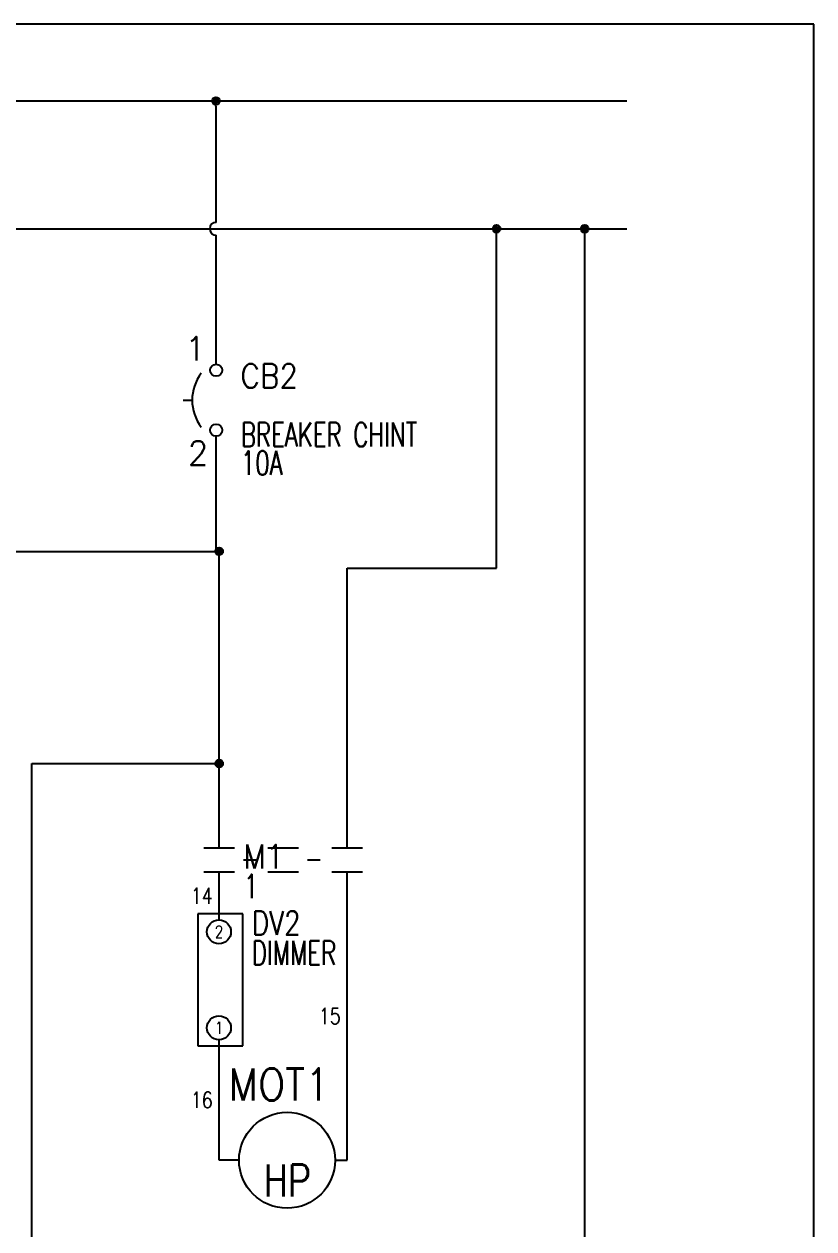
# Model space of a CAD drawing. Header units: millimetres. Extents: x 123.5 to 144.3, y 105.4 to 121.6.
# Drawn here: x 138.09 to 144.26, y 112.17 to 121.59 of the extents above; entities that cross this region are included whole.
import ezdxf
from ezdxf.enums import TextEntityAlignment as Align

# ---------------------------------------------------------------- set-up
doc = ezdxf.new("R2010")
doc.units = ezdxf.units.MM
doc.linetypes.add('HIDDEN2', pattern=[0.1875, 0.125, -0.0625])
for name, color, linetype in [('BLK_12AWG', 7, 'Continuous'), ('DESC', 250, 'Continuous'), ('LINK', 9, 'Continuous'), ('MISC', 7, 'Continuous'), ('SYMS', 7, 'Continuous'), ('TAGS', 250, 'Continuous'), ('TERMS', 250, 'Continuous'), ('WIRES', 7, 'Continuous'), ('XREFCHILD', 134, 'Continuous')]:
    doc.layers.add(name, color=color, linetype=linetype)
doc.layers.add('WIRENO', color=7, linetype='Continuous', true_color=0x000000)
doc.styles.add('WD', font='romans.shx')

# ---------------------------------------------------------------- blocks, each defined once
blk = doc.blocks.new('VCB1')
at = {"linetype": 'HIDDEN2'}
blk.add_line((-0.1712, 0), (-0.125, 0), dxfattribs=at)
for centre in [(0, 0.1562), (0, -0.1562)]:
    blk.add_circle(centre, 0.0312)
blk.add_arc((0.1094, 0), 0.2344, 143.1301, 216.8699)
at = {"style": 'WD'}
for tag, p, width in [('INST', (0.2188, 0.3883), 0.7), ('LOC', (0.2188, 0.2188), 0.7), ('TAG1', (0.1269, 0.0644), 0.9), ('XREF', (0.1287, -0.09), 0.7), ('DESC1', (0.1287, -0.242), 0.7), ('DESC2', (0.1287, -0.3893), 0.7)]:
    blk.add_attdef(tag, p, '', height=0.125, dxfattribs=dict(at, width=width))
at = {"linetype": 'Continuous', "style": 'WD'}
for tag, height, flags, p in [('TERM01', 0.125, 8, (-0.055, 0.2066)), ('MFG', 0.01, 9, (-0.1421, -0.0881)), ('CAT', 0.01, 9, (-0.1421, -0.0731))]:
    blk.add_attdef(tag, text='', height=height, dxfattribs=dict(at, flags=flags)).set_placement(p, align=Align.RIGHT)
at = {"color": 7, "style": 'WD', "flags": 1}
for tag, p in [('X2TERM01', (0, 0.1875)), ('X8TERM02', (0, -0.1875))]:
    blk.add_attdef(tag, p, '', height=0.0125, dxfattribs=at)
at = {"style": 'WD', "width": 0.7}
blk.add_attdef('RATING1', text='', height=0.125, dxfattribs=at).set_placement((-0.1875, 0.0625), align=Align.RIGHT)
at = {"color": 7, "style": 'WD'}
for tag, p in [('X4LINK', (-0.25, 0)), ('X1LINK', (0, 0))]:
    blk.add_attdef(tag, p, '', height=0.01, dxfattribs=at)
at = {"style": 'WD', "flags": 9}
for tag, p in [('FAMILY', (-0.1421, -0.0365)), ('CONTACT', (-0.1288, -0.1291))]:
    blk.add_attdef(tag, text='', height=0.01, dxfattribs=at).set_placement(p, align=Align.RIGHT)
at = {"linetype": 'Continuous', "style": 'WD', "flags": 9}
blk.add_attdef('ASSYCODE', text='', height=0.01, dxfattribs=at).set_placement((-0.1533, -0.1061), align=Align.CENTER)
at = {"linetype": 'Continuous', "style": 'WD', "flags": 8}
blk.add_attdef('TERM02', text='', height=0.125, dxfattribs=at).set_placement((-0.0407, -0.2134), align=Align.TOP_RIGHT)
blk = doc.blocks.new('WDDOT')
for radius in [0.03, 0.0187, 0.00929]:
    blk.add_circle((0, 0), radius)
blk = doc.blocks.new('HMO12')
blk.add_circle((0, 0), 0.1875)
at = {"style": 'WD'}
for tag, width, p in [('INST', 0.7, (-0.0257, 0.5595)), ('LOC', 0.7, (-0.0257, 0.3899)), ('TAG1', 0.9, (-0.0312, 0.2336)), ('RATING1', 0.8, (0, 0))]:
    blk.add_attdef(tag, text='', height=0.125, dxfattribs=dict(at, width=width)).set_placement(p, align=Align.CENTER)
at = {"style": 'WD', "flags": 9}
blk.add_attdef('FAMILY', text='', height=0.01, dxfattribs=at).set_placement((-0.0053, 0.1698), align=Align.CENTER)
at = {"linetype": 'Continuous', "style": 'WD', "flags": 1}
for tag, p in [('MFG', (0, 0.1404)), ('CAT', (0, 0.1593))]:
    blk.add_attdef(tag, text='', height=0.01, dxfattribs=at).set_placement(p, align=Align.MIDDLE)
at = {"style": 'WD'}
for tag, p, width in [('DESC1', (1.126, 0.0461), 0.9), ('DESC2', (1.126, -0.1101), 0.9), ('DESC3', (1.126, -0.2664), 0.9), ('RATING3', (1.125, -0.4226), 0.8), ('RATING4', (1.125, -0.5789), 0.8), ('WDTAGALT', (1.125, -0.75), 0.7)]:
    blk.add_attdef(tag, p, '', height=0.125, dxfattribs=dict(at, width=width))
at = {"linetype": 'Continuous', "style": 'WD', "flags": 9}
blk.add_attdef('ASSYCODE', text='', height=0.01, dxfattribs=at).set_placement((0, 0.125), align=Align.CENTER)
at = {"style": 'WD', "flags": 1}
for tag, p in [('X4TERM01', (-0.1875, 0)), ('X1TERM02', (0.1875, 0)), ('X0TERM03', (0.1326, -0.1326))]:
    blk.add_attdef(tag, p, '', height=0.0125, dxfattribs=at)
at = {"linetype": 'Continuous', "style": 'WD'}
blk.add_attdef('TERM01', text='', height=0.125, dxfattribs=at).set_placement((-0.2312, -0.0349), align=Align.TOP_RIGHT)
at = {"style": 'WD', "width": 0.8}
blk.add_attdef('RATING2', text='', height=0.125, dxfattribs=at).set_placement((0.0012, -0.0165), align=Align.TOP_CENTER)
at = {"linetype": 'Continuous', "style": 'WD'}
for tag, p in [('TERM02', (0.2312, -0.0349)), ('TERM03', (0.0625, -0.2188))]:
    blk.add_attdef(tag, text='', height=0.125, dxfattribs=at).set_placement(p, align=Align.TOP_LEFT)
blk = doc.blocks.new('VMS21')
at = {"linetype": 'Continuous'}
for p, q in [((-0.08, 0.0625), (0.08, 0.0625)), ((-0.08, -0.0625), (0.08, -0.0625))]:
    blk.add_line(p, q, dxfattribs=at)
at = {"style": 'WD'}
for tag, p, width in [('INST', (0.125, 0.2808), 0.7), ('LOC', (0.125, 0.1113), 0.7), ('TAG2', (0.1269, -0.045), 0.9), ('XREF', (0.1287, -0.1994), 0.7), ('DESC1', (0.1287, -0.3514), 0.7), ('DESC2', (0.1287, -0.5076), 0.7), ('DESC3', (0.1287, -0.6639), 0.7)]:
    blk.add_attdef(tag, p, '', height=0.125, dxfattribs=dict(at, width=width))
at = {"linetype": 'Continuous', "style": 'WD', "width": 0.9, "flags": 8}
blk.add_attdef('TERM01', text='', height=0.125, dxfattribs=at).set_placement((-0.0312, 0.125), align=Align.RIGHT)
at = {"color": 7, "style": 'WD', "flags": 1}
for tag, p in [('X2TERM01', (0, 0.0625)), ('X8TERM02', (0, -0.0625))]:
    blk.add_attdef(tag, p, '', height=0.0125, dxfattribs=at)
at = {"style": 'WD'}
for tag, p, flags in [('FAMILY', (-0.1808, 0.0031), 9), ('CONTACT', (-0.1808, -0.0135), 1)]:
    blk.add_attdef(tag, p, '', height=0.01, dxfattribs=dict(at, flags=flags))
at = {"color": 7, "style": 'WD'}
for tag, p in [('X4LINK', (-0.1406, 0)), ('X1LINK', (0.125, 0))]:
    blk.add_attdef(tag, p, '', height=0.01, dxfattribs=at)
at = {"linetype": 'Continuous', "style": 'WD', "width": 0.9, "flags": 8}
blk.add_attdef('TERM02', text='', height=0.125, dxfattribs=at).set_placement((-0.0312, -0.125), align=Align.TOP_RIGHT)
blk = doc.blocks.new('WD_WNV')
at = {"style": 'WD', "flags": 1}
for tag, p in [('W01USER', (-0.0625, 0.0938)), ('W02USER', (-0.0625, 0.0859)), ('W03USER', (-0.0625, 0.0781)), ('W04USER', (-0.0625, 0.0703)), ('W05USER', (-0.0625, 0.0625)), ('W06USER', (-0.0625, 0.0547)), ('W07USER', (-0.0625, 0.0469)), ('W08USER', (-0.0625, 0.0391)), ('W09USER', (-0.0625, 0.0312)), ('W10USER', (-0.0625, 0.0234))]:
    blk.add_attdef(tag, text='', height=0.005, dxfattribs=at).set_placement(p, align=Align.CENTER)
at = {"linetype": 'Continuous', "style": 'WD', "width": 0.8}
blk.add_attdef('WIRENO', text='', height=0.125, dxfattribs=at).set_placement((-0.05, 0), align=Align.MIDDLE_RIGHT)
blk = doc.blocks.new('VDV1T6')
for p, q in [((-0.1094, 0.3438), (-0.1094, -0.3438)), ((0.125, 0.3438), (-0.1094, 0.3438)), ((0.125, -0.3438), (0.125, 0.3438)), ((-0.1094, -0.3438), (0.125, -0.3438))]:
    blk.add_line(p, q)
for centre in [(0, 0.25), (0, -0.25)]:
    blk.add_circle(centre, 0.0625)
at = {"style": 'WD'}
for tag, p, width in [('INST', (0.1774, 0.5595), 0.7), ('LOC', (0.1774, 0.3899), 0.7), ('TAG1', (0.1719, 0.2336), 0.8), ('DESC1', (0.1719, 0.0774), 0.7), ('DESC2', (0.1719, -0.0789), 0.7), ('RATING1', (0.1875, -0.2351), 0.7), ('RATING2', (0.1875, -0.3914), 0.7), ('XREF', (0.1719, -0.5476), 0.7)]:
    blk.add_attdef(tag, p, '', height=0.125, dxfattribs=dict(at, width=width))
at = {"style": 'WD', "flags": 1}
for tag, p in [('X2TERM02', (0, 0.3125)), ('X4TERM02', (-0.0625, 0.25)), ('X1TERM02', (0.0625, 0.25)), ('X4TERM01', (-0.0625, -0.25)), ('X1TERM01', (0.0625, -0.25)), ('X8TERM01', (0, -0.3125))]:
    blk.add_attdef(tag, p, '', height=0.0125, dxfattribs=at)
at = {"linetype": 'Continuous', "style": 'WD', "width": 0.8, "flags": 8}
for tag, p in [('TERM02', (0, 0.25)), ('TERM01', (0, -0.25))]:
    blk.add_attdef(tag, text='', height=0.0625, dxfattribs=at).set_placement(p, align=Align.MIDDLE)
at = {"style": 'WD', "flags": 9}
blk.add_attdef('FAMILY', text='', height=0.01, dxfattribs=at).set_placement((0.1978, -0.0646), align=Align.CENTER)
at = {"linetype": 'Continuous', "style": 'WD', "flags": 9}
blk.add_attdef('ASSYCODE', text='', height=0.01, dxfattribs=at).set_placement((0.2031, -0.1094), align=Align.CENTER)
at = {"linetype": 'Continuous', "style": 'WD', "flags": 1}
for tag, p in [('MFG', (0.2031, -0.0939)), ('CAT', (0.2031, -0.0751))]:
    blk.add_attdef(tag, text='', height=0.01, dxfattribs=at).set_placement(p, align=Align.MIDDLE)

msp = doc.modelspace()

# ---------------------------------------------------------------- linework, layer by layer
at = {"color": 7, "linetype": 'Continuous'}
for p, q in [((144.2555, 121.5905), (123.5055, 121.5905)), ((144.2555, 105.4055), (144.2555, 121.5905))]:
    msp.add_line(p, q, dxfattribs=at)
at = {"layer": 'BLK_12AWG'}
for p, q in [((124.4182, 120.99), (142.7932, 120.99)), ((139.584, 120.9487), (139.584, 120.99)), ((139.5858, 120.04), (139.5858, 120.9487)), ((141.7763, 117.3377), (141.7763, 119.9983)), ((124.4182, 119.99), (142.7932, 119.99)), ((139.5858, 118.9313), (139.5858, 119.94)), ((142.4648, 110.0165), (142.4648, 119.99)), ((140.609, 115.15), (140.609, 117.3377)), ((140.609, 117.3377), (141.7763, 117.3377))]:
    msp.add_line(p, q, dxfattribs=at)
msp.add_arc((139.5858, 119.99), 0.05, 90, 270, dxfattribs=at)
at = {"layer": 'LINK'}
for points in [[(139.799, 115.0581), (139.899, 115.0581)], [(140.299, 115.0581), (140.399, 115.0581)]]:
    msp.add_lwpolyline(points, dxfattribs=at)
at = {"layer": 'WIRES'}
for p, q in [((139.5858, 117.4682), (139.5858, 118.3688)), ((138.0237, 117.4682), (139.5858, 117.4682)), ((139.609, 115.15), (139.609, 117.4682)), ((138.1467, 111.1282), (138.1467, 115.8097)), ((138.1467, 115.8097), (139.609, 115.8097)), ((139.609, 114.5876), (139.609, 114.9625)), ((140.609, 112.7085), (140.609, 114.9625)), ((139.609, 112.7085), (139.609, 113.6501)), ((139.7647, 112.7085), (139.609, 112.7085)), ((140.5147, 112.7085), (140.609, 112.7085))]:
    msp.add_line(p, q, dxfattribs=at)

# ---------------------------------------------------------------- block references
at = {"layer": 'SYMS'}
for p in [(139.584, 120.99), (141.7763, 119.99), (142.4648, 119.99), (139.609, 117.4682), (139.609, 115.8097)]:
    msp.add_blockref('WDDOT', p, dxfattribs=at)
ref = msp.add_blockref('VCB1', (139.5858, 118.6501), dxfattribs=dict(at, xscale=1.5, yscale=1.5, zscale=1.5))
ref.add_attrib('DESC2', '10A', (139.7788, 118.0661), dxfattribs={"layer": 'DESC', "height": 0.1875, "style": 'WD', "width": 0.7})
ref.add_attrib('DESC1', 'BREAKER CHINT', (139.7788, 118.2871), dxfattribs={"layer": 'DESC', "height": 0.1875, "style": 'WD', "width": 0.7})
ref.add_attrib('TAG1', 'CB2', (139.7762, 118.7466), dxfattribs={"layer": 'TAGS', "height": 0.1875, "style": 'WD', "width": 0.9})
ref.add_attrib('TERM02', '2', dxfattribs={"layer": 'TERMS', "linetype": 'Continuous', "height": 0.1875, "style": 'WD', "flags": 8}).set_placement((139.5247, 118.3299), align=Align.TOP_RIGHT)
ref.add_attrib('TERM01', '1', dxfattribs={"layer": 'TERMS', "linetype": 'Continuous', "height": 0.1875, "style": 'WD', "flags": 8}).set_placement((139.5033, 118.96), align=Align.RIGHT)
ref = msp.add_blockref('VMS21', (139.609, 115.0562), dxfattribs=dict(at, xscale=1.5, yscale=1.5, zscale=1.5))
ref.add_attrib('XREF', '1', (139.8021, 114.7571), dxfattribs={"layer": 'XREFCHILD', "height": 0.1875, "style": 'WD', "width": 0.7})
ref.add_attrib('TAG2', 'M1', (139.7994, 114.9887), dxfattribs={"layer": 'TAGS', "height": 0.1875, "style": 'WD', "width": 0.9})
at = {"layer": 'SYMS', "xscale": 1.5, "yscale": 1.5, "zscale": 1.5}
for p in [(140.109, 115.0562), (140.609, 115.0562)]:
    msp.add_blockref('VMS21', p, dxfattribs=at)
at = {"layer": 'SYMS'}
ref = msp.add_blockref('VDV1T6', (139.6077, 114.1189), dxfattribs=dict(at, xscale=1.5, yscale=1.5, zscale=1.5))
ref.add_attrib('DESC1', 'DIMMER', (139.8655, 114.235), dxfattribs={"layer": 'DESC', "height": 0.1875, "style": 'WD', "width": 0.7})
ref.add_attrib('TERM02', '2', dxfattribs={"layer": 'TERMS', "linetype": 'Continuous', "height": 0.0938, "style": 'WD', "width": 0.8, "flags": 8}).set_placement((139.6077, 114.4939), align=Align.MIDDLE)
ref.add_attrib('TERM01', '1', dxfattribs={"layer": 'TERMS', "linetype": 'Continuous', "height": 0.0938, "style": 'WD', "width": 0.8, "flags": 8}).set_placement((139.6077, 113.7439), align=Align.MIDDLE)
ref.add_attrib('TAG1', 'DV2', (139.8655, 114.4693), dxfattribs={"layer": 'TAGS', "height": 0.1875, "style": 'WD', "width": 0.8})
ref = msp.add_blockref('HMO12', (140.1397, 112.7085), dxfattribs=dict(at, xscale=2, yscale=2, zscale=2))
ref.add_attrib('RATING2', 'HP', dxfattribs={"layer": 'MISC', "height": 0.25, "style": 'WD', "width": 0.8}).set_placement((140.1421, 112.6755), align=Align.TOP_CENTER)
ref.add_attrib('TAG1', 'MOT1', dxfattribs={"layer": 'TAGS', "height": 0.25, "style": 'WD', "width": 0.9}).set_placement((140.0772, 113.1757), align=Align.CENTER)
at = {"layer": 'WIRENO'}
ref = msp.add_blockref('WD_WNV', (139.609, 114.7751), dxfattribs=at)
ref.add_attrib('WIRENO', '14', dxfattribs={"linetype": 'Continuous', "height": 0.125, "style": 'WD', "width": 0.8}).set_placement((139.559, 114.7751), align=Align.MIDDLE_RIGHT)
ref = msp.add_blockref('WD_WNV', (140.609, 113.8355), dxfattribs=at)
ref.add_attrib('WIRENO', '15', dxfattribs={"linetype": 'Continuous', "height": 0.125, "style": 'WD', "width": 0.8}).set_placement((140.559, 113.8355), align=Align.MIDDLE_RIGHT)
ref = msp.add_blockref('WD_WNV', (139.609, 113.1793), dxfattribs=at)
ref.add_attrib('WIRENO', '16', dxfattribs={"linetype": 'Continuous', "height": 0.125, "style": 'WD', "width": 0.8}).set_placement((139.559, 113.1793), align=Align.MIDDLE_RIGHT)

doc.saveas('drawing.dxf')
